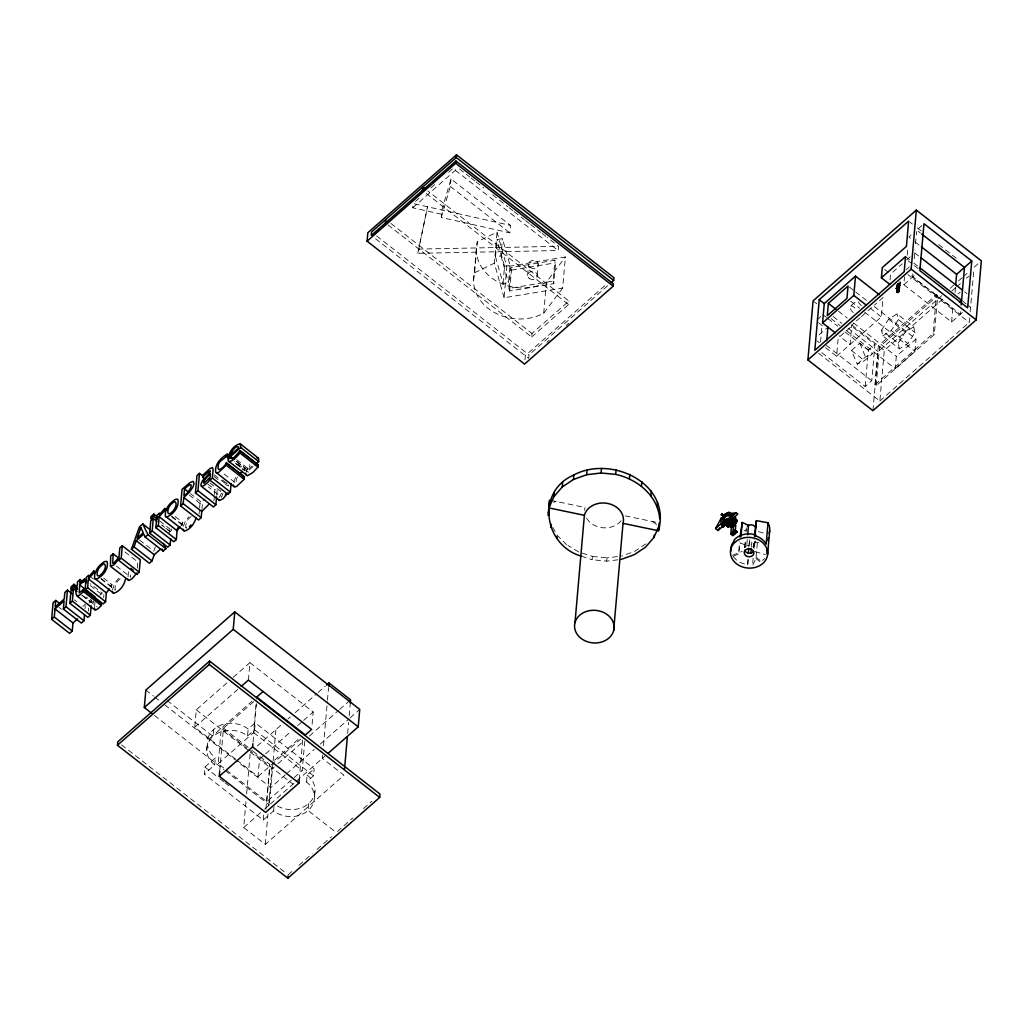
<?xml version="1.0" encoding="UTF-8"?>
<svg xmlns="http://www.w3.org/2000/svg" width="1033" height="1033" viewBox="0 0 1033 1033"><rect width="100%" height="100%" fill="white"/><g stroke="black" fill="none" stroke-linecap="round" stroke-linejoin="round"><path stroke-width="0.75" stroke-dasharray="5 3.75" d="M252.995 466.593L248.436 470.609L248.927 472.649L234.556 461.428M130.455 576.453L130.507 574.89M896.993 287.213L899.717 289.511C889.206 296.665 907.064 286.425 896.166 284.94M733.249 556.49A18.633 15.353 5 0 0 747.75 564.522L748.034 558.84M749.751 539.82L749.545 544.081L754.4 544.042L755.782 541.15M85.029 608.682L85.287 605.674M88.386 611.136L88.657 608.024M93.564 600.832L93.409 602.575L86.217 596.971M94.61 606.603L95.088 601.09M103.636 597.72L103.907 594.608M111.125 587.39L112.029 584.652L103.649 578.118M128.04 576.724L128.518 571.352M137.247 568.137L137.789 561.952L124.606 551.661M168.753 532.796L171.594 530.303L171.788 528.134L168.947 530.626L161.755 525.009L170.045 531.595M181.111 525.849L182.57 524.648L182.764 522.466L173.17 514.989M199.111 513.956L199.498 509.437M199.627 507.926L200.028 503.407L204.999 499.042M201.913 509.618L202.494 502.981L190.511 493.632M213.973 500.631L214.386 495.905M214.515 494.329L214.929 489.603L217.434 487.408M235.563 759.1L194.746 727.258L196.27 709.826L228.474 681.509M216.736 495.285L217.292 488.983M217.033 488.519L220.636 491.321L220.817 489.19M308.712 803.519L308.092 810.531A24.418 20.131 5 0 1 273.642 810.892L263.221 820.06L204.276 774.066L204.896 767.054L215.316 757.899A24.418 20.131 5 0 1 213.702 729.388A24.418 20.131 5 0 1 248.165 729.014L255.216 722.816L314.148 768.797L313.541 775.809L306.491 782.007A24.418 20.131 5 0 1 308.092 810.531L336.267 832.508M206.755 750.72L207.375 743.721M213.702 729.388L213.082 736.387A24.418 20.131 5 0 0 214.696 764.911L204.276 774.066M214.696 764.911L215.316 757.899M304.774 741.178L302.204 770.502L266.798 801.634L218.208 763.71L221.307 728.2L247.481 748.628M244.162 470.816L245.157 468.169L235.563 460.692M219.693 771.457L223.477 728.188L256.817 698.876M248.411 680.076L249.934 662.631L313.18 711.982L311.927 726.251M167.114 700.516L213.082 736.387A24.418 20.131 5 0 1 247.546 736.025L248.165 729.014M322.645 755.188L322.373 758.364L343.989 775.228L265.313 844.413L243.685 827.536L246.074 800.265M246.642 793.848L250.283 752.127L252.607 750.087M218.208 763.71L253.614 732.591L256.171 703.253M253.033 742.146L256.391 703.68M247.546 736.025L254.596 729.827L255.216 722.816M236.802 760.081L257.992 776.609L259.515 759.165L264.28 754.968M263.221 820.06L263.828 813.048M265.881 809.213L269.807 764.33L252.284 750.655M266.798 801.634L269.91 766.124M265.313 844.413L267.973 813.927M268.683 805.908L271.911 769.004L276.754 764.743M264.629 809.123L269.277 805.03L273.009 762.522M273.138 760.959L275.876 729.634M273.642 810.892L274.003 806.696M299.221 779.902L302.721 739.835M306.491 782.007L307.098 775.008L314.148 768.797M314.432 796.198L315.039 789.186M323.484 745.671L327.319 701.756M327.461 700.18L328.559 687.655M347.643 733.52L348.625 722.287M349.193 715.869L350.316 703.034M441.582 214.244L412.761 207.775L413.123 203.54L510.496 225.414L509.85 232.864L441.298 217.459L441.943 210.009L450.969 178.967L510.496 225.414M417.797 253.317L427.533 206.781L417.797 253.317L558.207 250.541L558.582 246.319L547.154 237.396M441.298 217.459L450.323 186.418L450.969 178.967M412.761 207.775L455.372 170.303L455.734 166.068M473.605 280.033L476.329 248.979M562.675 288.026L543.72 313.231A44.91 37.007 5 0 1 493.348 311.914A44.91 37.007 5 0 1 474.638 272.764L477.362 241.709L497.054 232.115L506.816 266.708L504.104 297.762L562.675 288.026L565.4 256.959L506.816 266.708M504.104 297.762L494.329 263.17L497.054 232.115M495.517 256.817L497.028 239.591L502.477 238.675L510.018 265.391L508.507 282.629L503.058 283.533L495.517 256.817L500.966 255.913L502.477 238.675M503.058 283.533L504.556 266.294L497.028 239.591M508.933 288.439L510.754 267.586L554.889 260.251L555.612 262.808L553.791 283.662L509.643 290.996L508.933 288.439L553.068 281.105L554.889 260.251M509.643 290.996L511.477 270.142L510.754 267.586M527.592 275.527L528.56 264.513M524.945 359.846L525.319 355.61L606.758 283.998M607.662 285.728L529.025 354.874L528.728 358.348L374.191 237.693M388.034 224.936L531.659 337.016L531.969 333.53L568.912 301.042L427.83 190.95M537.341 275.424L538.296 264.409M543.72 313.231L546.444 282.164L565.4 256.959M531.659 337.016L568.615 304.528L568.912 301.042M617.928 559.796L606.72 561.151L592.129 559.731L592.413 556.438L578.648 551.958L567.956 545.514M606.72 561.151L607.004 557.859L618.212 556.516M733.611 556.051L738.505 554.075L739.576 541.808M744.625 547.735L745.31 539.872M746.007 532.008L746.278 528.87A4.881 4.029 5 0 1 746.381 527.824M744.987 547.206L745.684 539.342M747.285 539.497L746.73 545.786L740.429 542.893L738.505 554.075M748.873 546.87L749.558 539.006M747.75 564.522L748.163 559.809M751.391 546.844L752.089 538.981M745.025 547.283A4.881 4.029 5 0 1 753.47 547.193L754.155 539.329M753.173 558.027L752.489 565.8L755.975 558.569L757.331 543.1M753.974 548.071L754.594 541.085L753.47 547.193M754.929 541.344L754.232 549.194A4.881 4.029 5 0 0 754.013 548.161M820.551 341.975L822.01 325.305M825.509 347.592L836.588 356.243L838.176 338.075L851.657 326.221L874.951 344.389L871.762 380.751L865.189 386.536L819.75 351.078M860.179 317.66L851.76 325.059L850.069 344.376L838.99 335.738M865.189 386.536L868.379 350.161L874.951 344.389M874.951 384.715L878.36 345.81L936.492 294.689L937.719 295.645L934.31 334.55L876.178 385.671L874.951 384.715L933.083 333.607L936.492 294.689M872.937 410.682L878.102 351.62L941.734 295.67M836.588 356.243L881.33 316.899L883.021 297.581L874.602 304.98M876.178 385.671L879.574 346.765L937.719 295.645M890.059 279.891L890.562 274.068L902.183 263.854M818.575 353.209L879.845 401.024L884.274 350.432L943.465 298.382M898.31 287.807L896.67 289.253L895.843 288.607L898.994 284.992L900.04 285.818L897.393 288.246L898.31 287.807L897.509 286.954L899.769 288.943L896.244 292.055M900.04 285.818L897.884 283.894L896.153 286.335L898.051 285.082L898.116 284.32L896.412 286.528M900.066 285.586C893.622 290.299 896.218 285.947 898.142 290.015M899.394 290.518C896.567 294.947 895.327 287.316 899.575 290.118C899.33 291.332 897.664 286.929 896.308 291.835M896.747 288.93L898.465 290.118L898.658 289.356M897.031 286.98L900.285 283.029L898.62 284.682M897.793 284.888L897.884 283.894M897.922 290.157L898.026 289.008M896.528 292.262L897.909 292.868L899.562 291.216L895.869 288.401M898.142 290.183L899.549 291.422L897.909 292.868M897.354 284.798L899.95 286.916L898.232 289.124L896.605 287.303L900.195 284.01L898.93 282.758M898.555 285.457L900.221 283.804M898.671 284.178L900.324 282.526L900.027 281.467M898.671 285.534L897.406 283.739M899.717 289.511L897.393 288.246M896.683 290.647C895.146 293.256 902.765 284.049 898.258 288.904M896.554 288.362L900.092 285.276L898.697 283.675M900.324 282.526L897.122 285.457L898.206 286.141L897.445 285.069M846.156 330.392L895.224 368.678L896.308 356.359L916 339.044L873.221 305.665M962.446 312.431L951.6 321.973L903.823 284.695L904.495 276.947M907.232 255.216L907.891 247.636M912.862 273.887L912.591 276.986L960.367 314.264L960.638 311.165M914.192 258.676L914.967 249.818M915.496 243.762L916.555 231.637M895.224 368.678L914.915 351.362L916 339.044M951.6 321.973L952.826 308.028L908.808 273.693M955.021 292.494L955.551 286.438M969.638 317.906L969.238 322.438L907.955 274.623M970.168 311.85L973.667 271.834L970.039 275.023M112.377 590.037L114.637 583.58A8.793 3.073 -52 0 1 118.162 578.984L119.596 577.628M245.906 472.701L249.327 464.501M183.357 526.275L185.359 521.394A8.793 3.073 -52 0 1 188.897 516.797M236.596 459.659L248.579 469.008L250.012 465.457M899.64 287.109C899.136 285.185 899.756 289.24 896.696 289.757C900.234 292.985 893.067 288.362 898.387 287.484L898.361 285.534M233.639 482.024L235.718 477.143M153.697 551.286L155.312 546.793M219.125 497.48L221.888 492.806M237.435 476.884L236.118 480.268L236.35 483.586L221.979 472.378M899.485 290.906L897.845 292.352L896.476 290.415M881.511 330.186L888.638 319.184L897.07 313.89L913.689 326.867L914.993 332.574L907.865 343.563L899.446 348.857L882.815 335.88L881.511 330.186L898.142 343.15L899.446 348.857M882.815 335.88L891.234 330.586L898.361 319.597L897.07 313.89M898.142 343.15L905.27 332.161L913.689 326.867M222.999 493.27L221.54 497.209L208.356 486.917M898.633 285.767L899.872 287.678M110.053 586.434L112.029 584.652M180.775 524.248L182.764 522.466M415.498 201.461L419.049 198.336M430.877 187.929L435.616 183.758M448.632 172.317L453.371 168.147M82.795 606.474L85.429 604.163M89.122 600.806L91.963 598.314M88.941 602.975L91.782 600.483M100.033 595.137L102.332 593.123L90.349 583.774M248.579 469.008L251.936 466.051M546.87 342.401L549.285 340.27M566.226 325.382L568.641 323.252M233.238 677.312L249.934 662.631M194.746 727.258L237.68 689.515M209.389 738.685L252 701.226M257.269 745.994L281.919 724.327M287.949 719.02L290.363 716.902M295.18 712.654L316.899 693.556M318.112 692.497L325.343 686.132M265.481 753.922L291.719 730.847M297.672 725.605L302.449 721.421M303.637 720.363L313.18 711.982M274.571 760.146L299.57 738.156M257.992 776.609L300.59 739.15M277.967 763.684L303.379 741.332M309.435 736.013L338.488 710.472M339.702 709.4L350.587 699.832M285.289 774.866L270.814 787.598L236.725 760.998M286.49 773.807L314.239 749.403M320.282 744.096L348.986 718.852M350.187 717.806L359.742 709.4M911.067 235.059L908.82 237.035L913.856 240.96M921.888 225.543L916.684 230.114L920.455 233.058M817.168 319.778L821.777 315.724M243.685 827.536L263.467 810.156M270.465 803.997L295.373 782.097M296.548 781.064L324.762 756.259M853.387 312.625A4.881 2.169 48.7 0 1 850.624 306.052L856.331 301.029M819.04 334.899L826.826 328.055M906.832 259.761L910.202 256.804M906.135 269.781L909.427 266.888M861.38 316.602L873.401 306.026M896.089 288L899.859 284.695M895.843 288.607L900.105 284.876M897.897 289.821L899.588 288.104L896.244 285.34M903.823 284.695L914.67 275.152M896.657 291.977L898.387 290.518M851.502 350.523L859.779 343.24L872.782 353.389L864.505 360.672L857.248 364.21L851.502 350.523L864.505 360.672M857.248 364.21L865.525 356.927L872.782 353.389M950.14 288.284L953.743 285.121M958.534 280.899L962.136 277.722M963.337 276.676L968.141 272.454M974.145 267.173L978.948 262.95M951.922 290.957L955.538 287.768M956.752 286.709L960.38 283.52M966.41 278.213L968.825 276.082M288.13 874.822L292.946 870.587M298.963 865.305L312.198 853.658M317.015 849.436L331.451 836.73M337.442 831.462L352.808 817.955M363.448 808.594L371.725 801.324M957.991 294.082L960.238 292.107M879.845 401.024L948.707 340.49M949.908 339.431L968.024 323.497M762.431 560.403L764.614 558.479M225.388 484.645L227.092 483.276M191.079 516.513L189.246 518.127A5.023 1.756 -52 0 0 187.05 521.058L185.682 525.577L186.431 528.199M242.045 470.08L245.157 468.169M645.845 543.862L634.662 551.351L621.414 556.128M226.627 485.342L228.603 485.045M474.638 272.764L494.329 263.17M744.057 530.897L746.497 529.903M732.5 555.289L742.275 551.338M896.747 289.485L898.155 290.338M553.417 502.232L556.154 501.457M898.077 288.775L898.542 287.987L899.769 288.943M504.556 266.294L510.018 265.391M511.477 270.142L555.612 262.808M418.158 249.095L558.582 246.319M592.413 556.438L607.004 557.859M754.516 541.989L758.881 542.777M550.912 500.372L585.065 507.487A19.808 16.321 5 0 0 584.613 510.302M625.236 515.854L659.17 522.93M758.416 531.621L764.252 533.299M755.162 551.635L765.388 554.566M581.411 556.232L592.129 559.731M652.611 521.562L658.886 526.223M909.892 222.069L912.384 224.019M917.394 227.931L921.139 230.85M938.648 244.511L956.158 258.173M915.109 241.942L920.145 245.867M914.696 252.853L919.732 256.778M964.719 291.887L966.965 293.63M905.528 256.584L910.254 260.277M913.805 263.041L917.575 265.985M962.704 301.197L966.075 303.818M967.198 304.696L970.555 307.317M908.097 260.742L913.12 264.668M914.386 265.649L918.156 268.593M884.661 269.458L888.199 272.221M900.195 284.01L898.775 282.835M897.806 283.494L900.092 285.276M898.568 285.25L897.432 284.346M897.496 284.63L898.93 285.741M898.4 287.251L896.709 286.98M896.295 291.383L897.922 292.662M933.083 333.607L934.31 334.55M898.361 319.597L914.993 332.574M849.32 287.019L854.343 290.944M855.608 291.926L866.932 300.758M888.638 319.184L905.27 332.161M870.07 308.118L881.33 316.899M891.234 330.586L907.865 343.563M850.753 301.3L859.559 308.17M864.595 312.095L914.915 351.362M838.422 311.204L847.228 318.074M853.529 322.98L896.308 356.359M851.76 325.059L878.36 345.81M879.574 346.765L884.274 350.432M814.327 301.856L816.832 303.805M833.089 316.485L841.843 323.316M848.093 328.197L878.102 351.62M831.061 318.616L839.868 325.485M822.939 314.703L826.632 317.596M827.859 318.551L837.698 326.234M845.084 331.993L868.379 350.161M818.485 322.709L823.404 326.557M826.323 345.293L871.762 380.751M816.896 340.877L819.35 342.801M459.543 169.038L469.705 176.966M470.971 177.96L474.78 180.93M476.058 181.924L483.676 187.864M492.56 194.798L507.797 206.69M509.062 207.672L512.872 210.655M514.137 211.636L524.299 219.564M525.565 220.558L529.374 223.528M530.652 224.523L540.801 232.438M542.08 233.432L545.876 236.402M455.372 170.303L558.207 250.541M450.323 186.418L509.85 232.864M426.255 193.442L568.615 304.528M390.887 223.438L531.969 333.53M376.632 235.963L529.025 354.874M236.454 461.26L248.436 470.609M235.356 463.042L244.95 470.519M236.415 464.101L244.808 470.648M222.457 480.022L228.448 484.697M214.193 474.831L228.577 486.052M214.051 476.497L218.841 480.242M209.841 482.915L215.832 487.589M207.749 483.999L214.929 489.603M189.246 494.988L200.028 503.407M171.788 516.242L182.57 524.648M171.646 516.72L186.03 527.928M159.611 520.955L171.594 530.303M139.532 540.027L152.716 550.318M116.367 566.032L130.739 577.253M101.053 578.428L111.835 586.834M100.924 578.906L115.296 590.127L114.96 587.764L116.329 583.245A5.023 1.756 -52 0 1 118.511 580.314L120.345 578.7A4.984 1.743 -52 0 1 121.132 578.222M91.098 577.15L93.499 579.022M90.194 585.504L102.177 594.866M82.821 595.705L97.205 606.926M254.596 729.827L313.541 775.809M81.839 595.24L91.42 602.717M253.614 732.591L302.204 770.502M74.415 599.928L76.804 601.8M223.477 728.188L251.032 749.674M248.721 749.596L293.023 784.163M196.27 709.826L249.392 751.275M250.283 752.127L271.911 769.004M59.088 607.43L61.489 609.302M145.834 690.07L153.4 695.984M154.666 696.965L159.715 700.916M164.763 704.855L235.459 760.017M154.408 715.404L223.838 769.572M225.104 770.553L269.277 805.03M204.896 767.054L218.686 777.823M219.939 778.805L223.696 781.736M224.949 782.717L228.719 785.648M121.558 744.845L286.864 873.828M756.091 557.239L761.334 561.358M755.975 558.569L761.218 562.675M566.626 544.714L557.187 535.21L552.513 526.869M859.779 343.24L865.525 356.927M553.068 281.105L553.791 283.662M500.966 255.913L508.507 282.629M546.444 282.164A44.91 37.007 5 0 1 496.072 280.86A44.91 37.007 5 0 1 477.362 241.709M307.098 775.008A24.418 20.131 5 0 1 309.745 802.538A24.418 20.131 5 0 1 276.741 805.598M861.367 305.6A4.881 2.169 48.7 0 1 858.371 301.778M850.624 306.052A4.881 2.169 48.7 0 1 856.874 310.92M621.104 520.709A19.808 16.321 5 0 1 601.865 527.656A19.808 16.321 5 0 1 585.543 515.945M529.18 278.368A4.881 4.029 5 0 0 537.225 276.47A4.881 4.029 5 0 0 530.988 271.589A4.881 4.029 5 0 0 529.18 278.368M530.149 267.353A4.881 4.029 5 0 0 538.193 265.455A4.881 4.029 5 0 0 531.943 260.574A4.881 4.029 5 0 0 530.149 267.353"/><path stroke-width="1.5" d="M240.198 443.777L240.728 447.547L230.462 456.586L230.617 458.213L231.469 458.755L233.884 457.632L240.198 450.762L258.173 464.785L257.966 467.071L252.801 472.572L247.455 475.735L228.19 460.976C227.376 453.9 233.316 445.133 240.198 443.777L258.599 458.29L258.702 461.583L255.28 464.592M94.494 607.985C94.507 612.931 100.085 606.875 101.26 605.454L101.415 603.569L83.441 589.546L79.231 592.903L79.618 584.872L84.202 580.83L84.357 579.1L86.759 580.972M731.261 525.022L732.139 523.499L731.261 525.022L727.903 522.401M77.514 618.935L72.969 622.938L72.258 631.06L69.624 633.371L51.65 619.335L53.096 602.755L55.73 600.444L60.521 604.189M51.65 619.335L54.284 617.024L54.994 608.915L64.085 600.909L63.375 609.031L81.349 623.054L83.97 620.743L84.499 614.712M55.73 600.444L55.162 606.952L64.253 598.959L64.821 592.451L67.455 590.14L72.245 593.885M63.375 609.031L65.996 606.72L67.455 590.14M73.356 590.824L70.967 588.952L71.148 586.783L73.989 584.291L76.39 586.15M91.149 605.829L90.336 615.151L87.844 617.347L69.87 603.324L70.954 590.889L73.446 588.694L77.036 591.496M69.87 603.324L72.362 601.129L73.446 588.694M70.967 588.952L73.808 586.46L73.989 584.291M83.673 582.367L80.083 579.565L79.761 583.141L84.357 579.1M80.083 579.565L77.578 581.76L77.268 585.324L75.59 586.809L75.435 588.552L77.113 587.067C73.782 597.035 78.288 598.12 83.286 591.431L83.441 589.546M85.119 589.92L86.204 577.473L88.696 575.278L88.541 577.124L94.055 570.629L93.861 572.811L88.386 578.893L87.611 587.725L85.119 589.92L103.093 603.943L105.586 601.748L106.36 592.916L109.356 589.017M113.152 553.778L112.765 563.23A2.854 0.994 -52 0 0 114.159 562.804L119.002 557.213L119.815 547.916L122.307 545.734L140.281 559.757L139.197 572.192L136.705 574.387L118.73 560.364L118.847 558.982L114.198 564.664L110.466 566.316L110.66 555.974L113.152 553.778L119.144 558.453M118.73 560.364L121.223 558.169L122.307 545.734M117.452 745.245L117.749 741.875L209.609 661.094L380.002 794.054L379.705 797.424L287.833 878.192L117.452 745.245L209.312 664.464L209.609 661.094M136.705 574.387L136.821 573.005L132.172 578.687L128.957 580.494L110.466 566.316M170.703 538.761L170.161 544.972L167.656 547.167L149.682 533.144L150.779 520.709L153.271 518.514L156.861 521.316M149.682 533.144L152.187 530.949L153.271 518.514M153.814 514.098L150.973 516.603L150.779 518.773L153.62 516.28L153.814 514.098L157.403 516.913M180.091 526.83L177.082 530.73L176.32 539.562L173.815 541.757L155.841 527.734L156.939 515.286L159.431 513.091L159.263 514.938L164.789 508.443L167.178 510.315M155.841 527.734L158.346 525.539L159.108 516.707L164.596 510.625L164.789 508.443M151.877 713.429L144.31 707.515L145.834 690.07L234.762 611.885L359.742 709.4L358.219 726.845L328.339 753.109M180.607 505.963L182.053 489.371L189.982 482.631L193.016 481.365L194.101 483.405L192.835 487.227L189.53 492.005L183.771 497.467L183.228 503.652L180.607 505.963L198.581 519.986L201.203 517.675L201.745 511.49L208.847 504.362M184.52 488.958L183.939 495.582C189.969 492.961 196.399 477.362 184.52 488.958L188.109 491.76M216.607 496.86L215.91 504.737L213.418 506.932L195.444 492.909L196.954 475.58L199.459 473.385L203.049 476.187M195.444 492.909L197.936 490.714L199.459 473.385M205.025 479.247L210.461 473.695L210.151 477.156L204.043 483.379L203.475 482.398L205.025 479.247L202.662 477.298L202.842 475.167L209.97 468.556L212.449 467.587L213.121 469.524L212.372 478.034L209.893 480.216L227.867 494.239L230.346 492.057L231.082 483.547M209.893 480.216L210.009 478.886C208.279 483.909 196.632 491.695 202.636 480.474C210.099 473.463 215.51 464.54 202.662 477.298M216.155 472.649A8.535 2.996 -52 0 0 218.983 472.107L226.214 465.212L226.421 462.861L244.395 476.884L244.188 479.235L236.957 486.143A8.535 2.996 -52 0 1 234.129 486.672L215.652 472.068C214.619 464.463 220.933 457.632 227.183 454.146L229.571 456.018M226.421 462.861C225.336 465.793 216.956 474.057 218.144 466.245C218.144 459.93 226.55 458.936 227.183 454.146M227.867 494.239L227.983 492.909L223.012 498.823L219.435 500.424L201.461 486.401M228.706 461.531L231.715 460.899L236.337 457.141L239.992 453.048L240.198 450.762M299.221 779.902L298.937 783.104L265.597 812.416L219.267 776.274L219.693 771.457M144.31 707.515L233.238 629.329L234.762 611.885M219.267 776.274L252.607 746.962L252.891 743.747M287.833 878.192L288.039 875.945M456.483 154.808L456.237 157.545L371.557 231.999L371.247 235.472L455.927 161.019L613.408 283.894L613.215 286.154L524.583 364.081L367.102 241.206L367.838 232.735L456.483 154.808L613.951 277.683L613.705 280.408L611.291 282.538M328.688 686.08L328.972 682.955L350.587 699.832L350.316 703.034M385.49 222.96L385.8 219.474M344.557 768.81L347.359 736.723M422.445 190.472L422.742 186.986L425.286 188.974M367.102 241.206L455.734 163.279L455.927 161.019M548.084 515.402L549.595 500.101L548.91 507.913L584.381 515.312A19.808 16.321 5 0 1 607.921 503.484A19.808 16.321 5 0 1 623.028 523.357L658.486 530.755C671.553 483.418 611.162 454.907 573.819 474.96C535.765 491.45 543.681 545.282 581.411 556.232M550.666 527.372L550.951 524.093M548.91 507.913L553.882 496.679L554.282 492.147M556.89 538.49L557.084 536.308M553.882 496.679L562.236 486.982L562.636 482.45M562.236 486.982L573.431 479.493L573.819 474.96M573.431 479.493L586.679 474.715L587.067 470.183M574.994 622.615L584.381 515.312M586.679 474.715L601.077 472.985L601.477 468.453M660.113 514.202L659.713 518.734C657.814 495.633 637.258 478.963 615.668 474.405L616.068 469.873M613.641 630.659A19.808 16.321 5 0 0 588.306 610.903A19.808 16.321 5 0 0 580.998 638.342A19.808 16.321 5 0 0 613.641 630.659L623.028 523.357M629.446 478.899L629.833 474.367M641.454 486.13L641.855 481.598M650.906 495.646L651.294 491.101M621.117 559.421L634.365 554.644L645.56 547.154L653.915 537.457L654.109 535.262M657.13 506.764L657.53 502.232M658.486 530.755L659.17 522.93M722.338 526.753L718.077 530.497L715.559 528.534L720.879 523.847L721.421 517.778L723.397 519.328L724.507 517.288L721.215 514.796L722.183 513.608L721.344 514.86M721.757 513.801L723.72 515.325L724.662 514.163L736.155 512.807L737.846 514.124L723.307 526.92L721.615 525.603L721.705 524.493L727.219 518.605L727.891 520.335L727.219 518.605M722.803 523.718C721.486 519.896 727.581 516.268 721.705 514.641M723.397 519.328L723.604 517.016L724.921 515.867M723.307 526.92L723.397 525.81M723.913 522.504L724.598 516.539M724.107 522.659L724.611 516.939M730.796 534.087L735.005 529.826L737.045 532.06L732.888 535.714L730.796 534.087L731.429 526.843M735.754 525.177L734.992 533.854L732.901 532.227L733.546 524.893M731.855 533.157L732.901 533.971L733.998 532.447L732.952 531.633M733.998 532.447L732.901 533.971M732.901 532.227L735.005 529.826M739.99 537.095L742.21 522.466L748.512 525.345L747.698 534.784M740.971 536.605L742.21 522.466M753.703 551.222A4.881 4.029 5 0 1 750.849 553.133L748.318 553.159L748.731 548.446M750.849 553.133L751.262 548.42M754.439 536.179L756.376 520.645L768.01 522.775A18.633 15.353 5 0 1 769.133 533.286M755.007 536.372L756.376 520.645M768.01 522.775L766.15 544.12A18.633 15.353 5 0 0 755.64 535.882L755.717 534.978A18.633 15.353 5 0 0 734.114 540.014L734.011 541.279A18.633 15.353 5 0 0 730.718 551.338M766.99 553.417L767.403 548.704M768.087 540.84L768.371 537.689M767.596 554.592A18.633 15.353 5 0 0 741.178 538.593A18.633 15.353 5 0 0 738.401 565.051A18.633 15.353 5 0 0 767.596 554.592L769.688 530.665M807.909 359.936L813.074 300.874L916.323 210.099L981.35 260.832L976.185 319.894L872.937 410.682L807.909 359.936L911.158 269.161L916.323 210.099M881.394 277.8L882.285 267.612L906.419 246.396L908.64 221.101L819.246 299.686L814.817 350.29L904.211 271.692L905.528 256.584L881.394 277.8L889.671 284.256M835.297 332.858L822.565 322.916L824.257 303.599L855.505 276.108L879.264 294.65M828.363 303.353L827.278 315.672L846.983 298.356L848.054 286.025L828.363 303.353L835.904 309.241M826.723 340.748L827.924 327.099M822.565 322.916L853.813 295.438L855.505 276.108M955.68 284.927L956.61 274.313L971.756 261L923.967 223.709L919.874 270.581L967.65 307.86L971.756 261M961.181 304.967L964.473 267.405L921.72 234.039M125.626 578.39C124.606 584.73 120.009 591.418 113.733 593.265L94.61 578.338L94.649 574.438L96.663 569.557A8.793 3.073 -52 0 1 100.188 564.961L104.281 561.655L106.98 561.358C109.253 568.512 102.448 577.073 95.759 579.242L95.075 578.971M729.892 513.621L729.815 513.014M730.37 526.559C732.642 530.562 740.596 517.701 734.605 520.245M196.115 517.778C194.436 523.408 190.33 529.49 184.468 531.078L165.345 516.151L165.383 512.252L167.385 507.371A8.793 3.073 -52 0 1 170.923 502.774L175.016 499.468L177.715 499.159C179.987 506.325 173.17 514.886 166.494 517.055L165.797 516.784M732.733 526.856L730.434 525.061L729.208 526.468L725.863 523.847M160.696 549.014L154.214 554.708L152.019 560.919L149.372 563.256L131.398 549.233L134.045 546.896L136.24 540.685L143.794 534.048L145.188 537.095L163.162 551.131L165.939 548.691L163.33 543.319M131.398 549.233L139.507 526.778L142.748 523.938L149.94 529.542M735.315 518.953L734.166 520.451L735.315 518.953L733.081 517.21M722.661 519.47L723.616 517.481M653.915 537.457L658.886 526.223M729.208 526.468L730.434 525.061M715.559 528.534L721.421 517.778M718.077 530.497L719.536 527.811M728.756 512.407L727.49 513.621L728.756 512.407L731.002 514.163M727.749 526.649L728.975 525.732L727.749 526.649L724.391 524.028M729.401 520.8L728.536 522.104L729.789 520.994M734.192 521.407L732.939 522.517L734.192 521.407L730.847 518.786M733.637 515.273L724.804 516.319L724.507 517.288M177.237 528.973L178.593 526.972M243.284 478.421L244.395 476.884M731.738 514.318L729.569 512.626L727.038 514.124M726.018 514.628A4.881 1.717 -52 0 1 726.858 513.982L729.479 512.536L729.995 513.156A6.108 2.143 -52 0 1 730.06 513.918M225.207 495.014L226.24 493.8M100.433 604.667L101.415 603.569M191.066 524.971L189.336 526.765M734.657 518.734L735.367 517.262L734.657 518.734L736.955 520.529M730.602 519.999L731.454 519.134M725.179 515.131L727.309 513.272M239.733 473.798L241.993 471.887M145.188 537.095L147.964 534.668L142.748 523.938M258.018 464.915L240.043 450.892M241.257 686.364L248.411 680.076L311.656 729.414L305.316 734.992L256.713 697.081L263.053 691.503M326.557 685.073L328.972 682.955M959.399 302.256L961.594 300.319L920.093 267.947M727.129 519.741L732.875 514.679L723.72 515.325M721.615 525.603L736.155 512.807M727.891 520.335L731.338 517.301M735.044 533.26L737.097 531.453M256.726 457.761L258.173 457.8M601.077 472.985L615.668 474.405M729.66 512.678L727.129 513.13A6.108 2.143 -52 0 0 724.998 515.002M921.397 246.848L956.61 274.313M920.984 257.759L962.485 290.131M911.158 269.161L976.185 319.894M853.813 295.438L866.325 305.187M819.246 299.686L824.257 303.599M456.237 157.545L613.705 280.408M455.734 163.279L613.215 286.154M728.342 513.207L729.156 513.943L729.569 512.626M734.566 518.166L736.865 519.961M734.528 519.522L736.826 521.316M732.642 518.385L734.876 520.128M731.932 518.708L736.477 522.246M731.39 519.728L735.935 523.266M730.086 520.167L735.238 524.312M722.08 514.189L724.804 516.319M728.885 520.968L734.437 525.293M729.078 521.407L732.32 523.938M726.276 519.431L727.038 520.038M727.929 521.755L733.572 526.159M726.173 520.58L726.935 521.174M726.289 522.905L731.945 527.321M734.954 530.42L737.045 532.06M725.024 524.118L728.381 526.727M723.023 523.344L723.784 523.938M720.879 523.847L722.661 525.242M731.906 532.563L732.952 533.377M240.728 447.547L258.702 461.583M239.992 453.048L257.966 467.071M230.462 456.586L234.052 459.388M226.976 456.496L229.365 458.368M226.834 456.625L229.223 458.497M226.266 462.991L244.24 477.014M226.214 465.212L244.188 479.235M212.372 478.034L230.346 492.057M197.936 490.714L215.91 504.737M183.771 497.467L201.745 511.49M183.228 503.652L201.203 517.675M159.108 516.707L177.082 530.73M153.62 516.28L157.223 519.082M158.346 525.539L176.32 539.562M152.187 530.949L170.161 544.972M147.964 534.668L165.939 548.691M136.24 540.685L154.214 554.708M134.045 546.896L152.019 560.919M233.238 629.329L358.219 726.845M121.223 558.169L139.197 572.192M130.829 568.331L133.231 570.203M209.312 664.464L379.705 797.424M88.386 578.893L106.36 592.916M84.202 580.83L86.604 582.702M87.611 587.725L105.586 601.748M79.618 584.872L95.191 597.022M83.286 591.431L101.26 605.454M73.808 586.46L77.398 589.262M76.933 595.925L94.907 609.948M72.362 601.129L90.336 615.151M252.607 746.962L298.937 783.104M65.996 606.72L83.97 620.743M54.994 608.915L72.969 622.938M54.284 617.024L72.258 631.06M219.435 500.424L218.88 499.559M246.68 475.567L245.906 474.044M234.129 486.672L233.355 485.097M128.441 580.339L127.911 579.164M183.771 530.807L183.099 529.18M113.049 592.994L112.365 591.367M162.233 549.091L163.162 551.131M548.368 512.11L549.014 515.105M727.245 525.526L727.361 526.236M748.318 553.159A4.881 4.029 5 0 1 744.716 550.344M747.543 526.004A4.881 4.029 5 0 1 755.794 527.721M735.16 516.991A6.108 2.143 -52 0 1 732.5 524.08A6.108 2.143 -52 0 1 727.426 525.655M728.717 522.246A6.108 2.143 -52 0 1 729.582 520.942M730.589 519.702A6.108 2.143 -52 0 1 731.648 518.618M722.545 518.94A6.108 2.143 -52 0 1 723.268 517.649M723.229 518.656A4.881 1.717 -52 0 1 723.797 517.623M724.766 515.17A4.881 1.717 -52 0 1 728.665 514.189M726.057 514.279L727.116 513.414L726.057 514.253M97.438 571.404C94.739 583.309 109.24 568.486 104.346 563.953A4.984 1.743 -52 0 0 102.37 564.677L100.537 566.291A5.023 1.756 -52 0 0 98.355 569.222L97.438 571.404M168.159 509.217C165.474 521.123 179.962 506.299 175.081 501.767A4.984 1.743 -52 0 0 173.105 502.49L171.271 504.104A5.023 1.756 -52 0 0 169.076 507.035L168.159 509.217M231.095 453.267L230.604 454.985L238.442 448.09L238.326 446.837C235.214 445.572 232.464 450.995 231.095 453.267M140.862 527.669L137.144 538.167L143.238 532.808L140.862 527.669M722.364 518.798L723.5 517.675L722.261 519.018A4.881 1.717 -52 0 1 723.939 516.138L722.364 518.798M745.774 555.638A4.881 4.029 5 0 0 753.819 553.74A4.881 4.029 5 0 0 747.582 548.872A4.881 4.029 5 0 0 745.774 555.638"/></g></svg>
